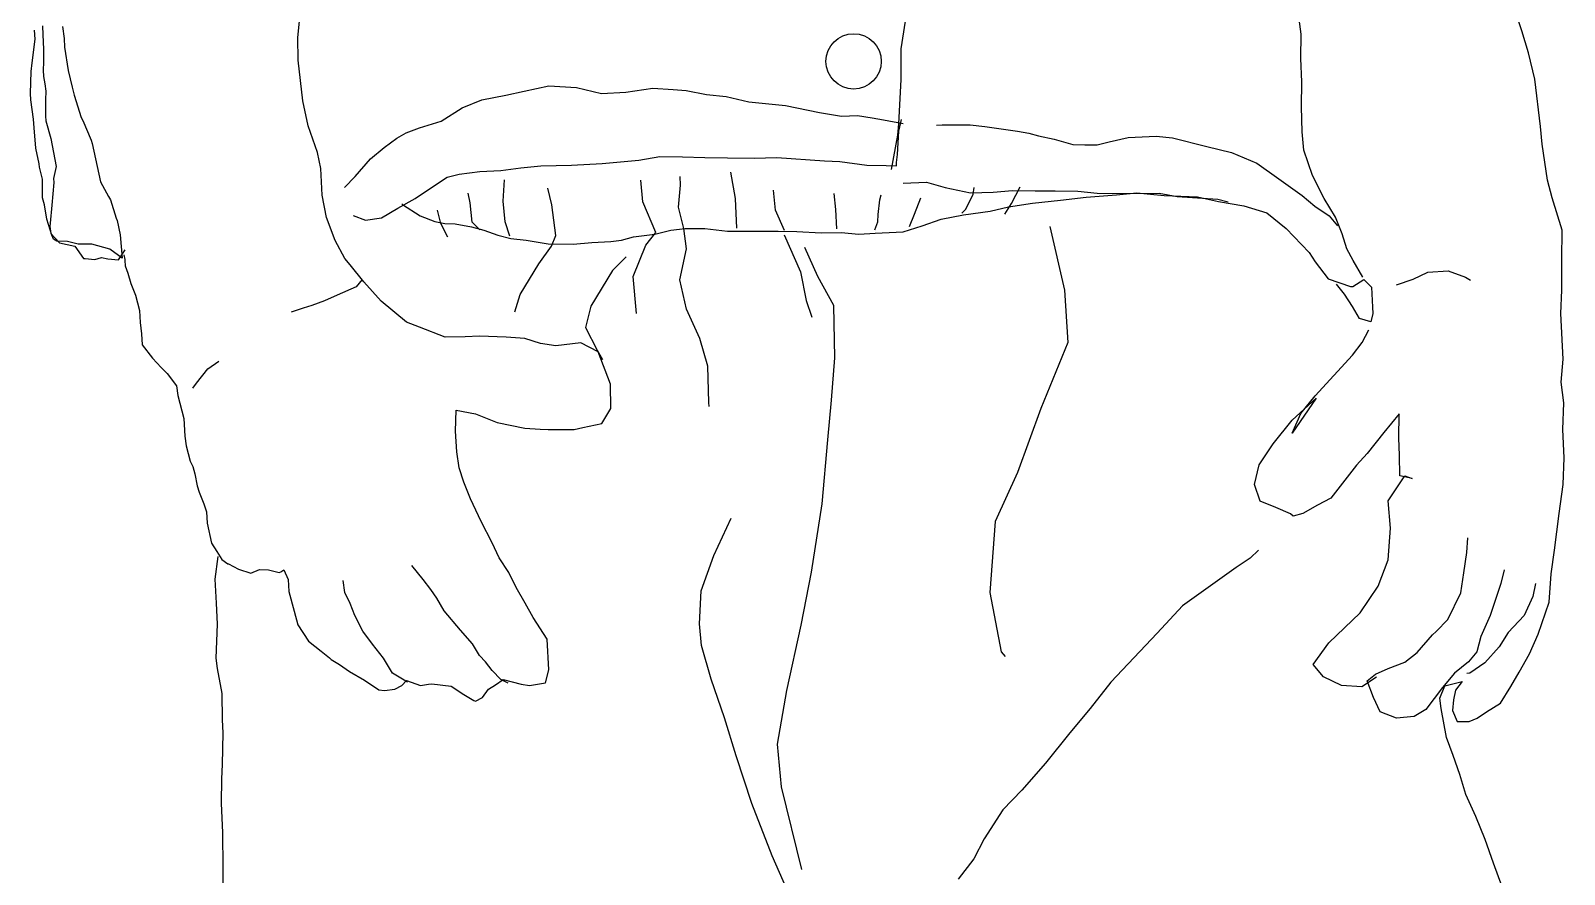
# Model space of a CAD drawing. Header units: millimetres. Extents: x 577 to 2337, y 236 to 943.
# Drawn here: x 756.6105 to 756.9102, y 707.1239 to 707.2886 of the extents above; entities that cross this region are included whole.
import ezdxf

# ---------------------------------------------------------------- set-up
doc = ezdxf.new("R2010")
doc.units = ezdxf.units.MM
doc.header["$LTSCALE"] = 0.01
doc.layers.add('06-Furn', color=4, linetype='Continuous')

# ---------------------------------------------------------------- blocks, each defined once
blk = doc.blocks.new('Body 33')
at = {"layer": '06-Furn', "color": 8}
for p, q in [((717.82206, 586.93857), (717.81981, 586.94539)), ((717.58295, 586.93724), (717.58326, 586.94041)), ((717.70158, 586.94046), (717.70076, 586.93506)), ((717.77893, 586.93789), (717.77841, 586.9418)), ((717.53105, 586.93232), (717.5316, 586.93692)), ((717.5316, 586.93692), (717.53151, 586.93865)), ((717.53304, 586.93952), (717.53313, 586.93779)), ((717.53313, 586.93779), (717.53328, 586.93496)), ((717.53699, 586.93941), (717.53727, 586.93706)), ((717.53727, 586.93706), (717.53736, 586.93533)), ((717.58302, 586.93284), (717.58295, 586.93724)), ((717.77886, 586.93316), (717.77893, 586.93789)), ((717.82339, 586.93423), (717.82206, 586.93857)), ((717.53328, 586.93496), (717.53325, 586.93244)), ((717.53736, 586.93533), (717.53807, 586.9308)), ((717.70076, 586.93506), (717.70076, 586.92907)), ((717.82461, 586.92909), (717.82339, 586.93423)), ((717.53083, 586.93058), (717.53105, 586.93232)), ((717.53325, 586.93244), (717.53318, 586.93086)), ((717.53318, 586.93086), (717.53324, 586.9296)), ((717.53807, 586.9308), (717.53887, 586.92753)), ((717.58391, 586.92485), (717.58302, 586.93284)), ((717.7791, 586.9286), (717.77886, 586.93316)), ((717.53074, 586.92632), (717.53083, 586.93058)), ((717.53324, 586.9296), (717.53348, 586.92819)), ((717.53348, 586.92819), (717.53371, 586.92679)), ((717.62714, 586.92679), (717.63197, 586.92783)), ((717.63197, 586.92783), (717.63735, 586.92749)), ((717.70076, 586.92907), (717.70027, 586.92038)), ((717.77904, 586.92371), (717.7791, 586.9286)), ((717.82572, 586.91985), (717.82461, 586.92909)), ((717.5308, 586.92506), (717.53074, 586.92632)), ((717.53132, 586.92131), (717.5308, 586.92506)), ((717.53371, 586.92679), (717.53364, 586.92505)), ((717.53364, 586.92505), (717.53365, 586.9219)), ((717.53887, 586.92753), (717.53907, 586.92675)), ((717.53907, 586.92675), (717.53926, 586.92598)), ((717.53926, 586.92598), (717.54059, 586.92163)), ((717.58495, 586.92002), (717.58391, 586.92485)), ((717.61503, 586.92348), (717.61888, 586.9251)), ((717.61888, 586.9251), (717.62356, 586.92598)), ((717.62356, 586.92598), (717.62714, 586.92679)), ((717.63735, 586.92749), (717.64229, 586.92633)), ((717.64229, 586.92633), (717.64701, 586.92657)), ((717.64701, 586.92657), (717.65232, 586.92732)), ((717.65232, 586.92732), (717.65628, 586.92706)), ((717.65628, 586.92706), (717.65881, 586.92688)), ((717.65881, 586.92688), (717.66279, 586.92614)), ((717.66279, 586.92614), (717.66659, 586.92571)), ((717.66659, 586.92571), (717.67106, 586.92468)), ((717.53365, 586.9219), (717.5337, 586.92096)), ((717.61091, 586.9209), (717.61503, 586.92348)), ((717.67106, 586.92468), (717.67818, 586.92395)), ((717.67818, 586.92395), (717.68487, 586.92257)), ((717.68487, 586.92257), (717.68917, 586.92185)), ((717.68917, 586.92185), (717.69231, 586.92201)), ((717.69231, 586.92201), (717.69517, 586.92153)), ((717.77913, 586.91883), (717.77904, 586.92371)), ((717.53141, 586.91958), (717.53132, 586.92131)), ((717.53177, 586.91566), (717.53141, 586.91958)), ((717.5337, 586.92096), (717.53466, 586.91754)), ((717.54059, 586.92163), (717.54094, 586.92102)), ((717.54094, 586.92102), (717.54256, 586.91717)), ((717.58681, 586.91476), (717.58495, 586.92002)), ((717.60409, 586.91865), (717.60672, 586.91958)), ((717.60672, 586.91958), (717.61091, 586.9209)), ((717.69517, 586.92153), (717.69739, 586.92117)), ((717.69739, 586.92117), (717.70121, 586.92043)), ((717.70027, 586.92038), (717.70007, 586.91816)), ((717.70011, 586.91438), (717.70035, 586.91896)), ((717.70035, 586.91896), (717.70086, 586.9212)), ((717.70769, 586.92014), (717.70879, 586.92019)), ((717.70879, 586.92019), (717.71431, 586.92017)), ((717.71431, 586.92017), (717.71716, 586.91984)), ((717.71716, 586.91984), (717.72351, 586.91892)), ((717.72351, 586.91892), (717.72573, 586.91856)), ((717.77948, 586.91523), (717.77913, 586.91883)), ((717.82606, 586.9164), (717.82572, 586.91985)), ((717.53466, 586.91754), (717.53574, 586.91208)), ((717.54256, 586.91717), (717.54275, 586.91655)), ((717.54275, 586.91655), (717.5444, 586.90907)), ((717.59711, 586.91356), (717.59983, 586.91575)), ((717.59983, 586.91575), (717.60225, 586.91761)), ((717.60225, 586.91761), (717.60409, 586.91865)), ((717.70007, 586.91816), (717.69885, 586.91148)), ((717.72573, 586.91856), (717.72765, 586.91803)), ((717.72765, 586.91803), (717.73068, 586.9174)), ((717.73068, 586.9174), (717.73436, 586.91633)), ((717.73436, 586.91633), (717.73672, 586.9163)), ((717.73672, 586.9163), (717.73909, 586.91627)), ((717.73909, 586.91627), (717.74142, 586.91686)), ((717.74142, 586.91686), (717.74516, 586.91769)), ((717.74516, 586.91769), (717.75066, 586.91797)), ((717.75066, 586.91797), (717.75383, 586.91767)), ((717.75383, 586.91767), (717.76053, 586.91597)), ((717.76053, 586.91597), (717.76532, 586.9148)), ((717.82706, 586.90937), (717.82606, 586.9164)), ((717.5324, 586.91254), (717.53177, 586.91566)), ((717.58744, 586.91164), (717.58681, 586.91476)), ((717.59414, 586.9101), (717.59711, 586.91356)), ((717.64238, 586.91262), (717.64959, 586.91332)), ((717.64959, 586.91332), (717.65365, 586.914)), ((717.65365, 586.914), (717.65807, 586.91392)), ((717.65807, 586.91392), (717.66248, 586.91383)), ((717.66248, 586.91383), (717.6669, 586.91375)), ((717.6669, 586.91375), (717.6721, 586.91371)), ((717.6721, 586.91371), (717.67651, 586.91378)), ((717.67651, 586.91378), (717.68584, 586.91316)), ((717.68584, 586.91316), (717.68884, 586.91301)), ((717.68884, 586.91301), (717.69408, 586.91233)), ((717.69988, 586.9128), (717.70011, 586.91438)), ((717.69991, 586.91217), (717.69988, 586.9128)), ((717.76532, 586.9148), (717.77032, 586.9127)), ((717.78116, 586.91027), (717.77948, 586.91523)), ((717.53244, 586.91191), (717.5324, 586.91254)), ((717.53303, 586.90958), (717.53244, 586.91191)), ((717.53574, 586.91208), (717.53523, 586.90969)), ((717.58771, 586.90645), (717.58744, 586.91164)), ((717.59205, 586.90794), (717.59414, 586.9101)), ((717.60845, 586.90754), (717.61211, 586.90994)), ((717.61211, 586.90994), (717.61444, 586.91053)), ((717.61444, 586.91053), (717.61851, 586.91106)), ((717.61851, 586.91106), (717.6226, 586.91127)), ((717.6226, 586.91127), (717.62651, 586.91179)), ((717.62651, 586.91179), (717.63043, 586.91215)), ((717.63043, 586.91215), (717.63641, 586.91231)), ((717.63641, 586.91231), (717.64238, 586.91262)), ((717.65773, 586.90838), (717.65764, 586.91011)), ((717.66842, 586.90579), (717.66752, 586.91094)), ((717.69408, 586.91233), (717.69786, 586.91222)), ((717.69786, 586.91222), (717.69991, 586.91217)), ((717.77032, 586.9127), (717.77458, 586.90961)), ((717.78344, 586.90582), (717.78116, 586.91027)), ((717.53306, 586.90596), (717.53303, 586.90958)), ((717.53527, 586.90891), (717.53487, 586.90448)), ((717.53523, 586.90969), (717.53527, 586.90891)), ((717.5444, 586.90907), (717.54597, 586.90616)), ((717.60586, 586.90583), (717.60845, 586.90754)), ((717.61662, 586.90497), (717.61621, 586.90684)), ((717.62307, 586.90531), (717.62332, 586.90942)), ((717.63256, 586.90455), (717.63176, 586.90781)), ((717.65033, 586.90516), (717.64995, 586.9094)), ((717.65732, 586.90411), (717.65773, 586.90838)), ((717.67626, 586.90352), (717.6759, 586.90744)), ((717.68807, 586.90367), (717.68775, 586.9068)), ((717.70119, 586.90877), (717.70575, 586.90901)), ((717.70575, 586.90901), (717.70943, 586.90794)), ((717.70943, 586.90794), (717.71437, 586.90694)), ((717.71437, 586.90694), (717.71878, 586.90701)), ((717.71486, 586.90665), (717.7151, 586.90792)), ((717.71878, 586.90701), (717.72254, 586.90736)), ((717.72236, 586.90483), (717.72408, 586.90807)), ((717.72254, 586.90736), (717.72696, 586.90728)), ((717.72696, 586.90728), (717.73089, 586.90733)), ((717.73089, 586.90733), (717.73531, 586.90724)), ((717.73531, 586.90724), (717.73911, 586.90681)), ((717.73911, 586.90681), (717.74384, 586.90675)), ((717.74291, 586.90654), (717.74683, 586.9069)), ((717.74384, 586.90675), (717.75124, 586.90682)), ((717.74683, 586.9069), (717.75221, 586.9064)), ((717.75124, 586.90682), (717.75474, 586.90621)), ((717.77458, 586.90961), (717.77916, 586.90639)), ((717.82802, 586.90595), (717.82706, 586.90937)), ((717.53345, 586.90456), (717.53306, 586.90596)), ((717.53391, 586.90175), (717.53345, 586.90456)), ((717.53487, 586.90448), (717.53458, 586.90099)), ((717.54597, 586.90616), (717.54632, 586.90555)), ((717.54632, 586.90555), (717.54745, 586.90198)), ((717.58857, 586.90209), (717.58771, 586.90645)), ((717.59929, 586.90202), (717.6025, 586.90392)), ((717.6025, 586.90392), (717.60586, 586.90583)), ((717.60324, 586.90474), (717.60341, 586.9046)), ((717.60341, 586.9046), (717.60683, 586.90241)), ((717.61698, 586.90121), (717.61662, 586.90497)), ((717.62344, 586.90123), (717.62307, 586.90531)), ((717.63334, 586.8986), (717.63256, 586.90455)), ((717.65285, 586.89915), (717.65033, 586.90516)), ((717.65833, 586.89991), (717.65732, 586.90411)), ((717.66872, 586.89998), (717.66842, 586.90579)), ((717.69631, 586.90268), (717.69664, 586.90554)), ((717.69664, 586.90554), (717.6969, 586.90649)), ((717.7034, 586.90274), (717.70465, 586.90595)), ((717.71343, 586.90374), (717.71486, 586.90665)), ((717.71818, 586.90335), (717.72176, 586.90417)), ((717.72105, 586.90272), (717.72236, 586.90483)), ((717.72176, 586.90417), (717.72645, 586.90489)), ((717.72645, 586.90489), (717.73193, 586.90549)), ((717.73193, 586.90549), (717.73695, 586.90607)), ((717.73695, 586.90607), (717.74291, 586.90654)), ((717.75221, 586.9064), (717.75869, 586.9061)), ((717.75474, 586.90621), (717.76265, 586.90568)), ((717.75869, 586.9061), (717.76283, 586.90522)), ((717.76265, 586.90568), (717.76472, 586.90516)), ((717.76283, 586.90522), (717.76776, 586.90437)), ((717.76776, 586.90437), (717.77224, 586.90303)), ((717.77916, 586.90639), (717.78163, 586.90431)), ((717.78163, 586.90431), (717.78441, 586.90241)), ((717.78568, 586.90216), (717.78344, 586.90582)), ((717.82993, 586.89959), (717.82802, 586.90595)), ((717.53486, 586.89865), (717.53391, 586.90175)), ((717.53458, 586.90099), (717.53446, 586.90036)), ((717.54745, 586.90198), (717.54763, 586.90152)), ((717.54763, 586.90152), (717.54825, 586.89872)), ((717.59022, 586.8976), (717.58857, 586.90209)), ((717.59375, 586.90251), (717.59616, 586.90154)), ((717.59616, 586.90154), (717.59929, 586.90202)), ((717.60683, 586.90241), (717.60973, 586.9013)), ((717.60973, 586.9013), (717.61164, 586.90093)), ((717.61085, 586.90089), (717.61024, 586.90354)), ((717.61225, 586.89828), (717.61085, 586.90089)), ((717.61164, 586.90093), (717.61369, 586.90088)), ((717.61369, 586.90088), (717.61687, 586.90026)), ((717.61847, 586.89971), (717.61698, 586.90121)), ((717.62437, 586.89844), (717.62344, 586.90123)), ((717.67804, 586.89952), (717.67626, 586.90352)), ((717.68827, 586.8999), (717.68807, 586.90367)), ((717.69568, 586.89966), (717.69623, 586.90126)), ((717.69623, 586.90126), (717.69631, 586.90268)), ((717.70242, 586.90032), (717.7034, 586.90274)), ((717.70494, 586.90046), (717.70865, 586.90175)), ((717.70865, 586.90175), (717.71302, 586.90261)), ((717.71269, 586.90291), (717.71343, 586.90374)), ((717.71302, 586.90261), (717.71818, 586.90335)), ((717.77224, 586.90303), (717.77603, 586.89992)), ((717.78441, 586.90241), (717.78608, 586.90045)), ((717.78695, 586.89892), (717.78568, 586.90216)), ((717.53446, 586.90036), (717.53469, 586.89895)), ((717.53469, 586.89895), (717.53636, 586.89715)), ((717.53522, 586.89788), (717.53486, 586.89865)), ((717.53587, 586.89744), (717.53522, 586.89788)), ((717.54825, 586.89872), (717.54865, 586.89417)), ((717.61687, 586.90026), (717.61927, 586.8996)), ((717.61927, 586.8996), (717.622, 586.89864)), ((717.622, 586.89864), (717.62455, 586.89798)), ((717.62455, 586.89798), (717.62756, 586.89767)), ((717.63251, 586.89651), (717.63334, 586.8986)), ((717.64615, 586.89769), (717.64849, 586.89829)), ((717.64849, 586.89829), (717.65271, 586.89883)), ((717.65093, 586.89668), (717.65285, 586.89915)), ((717.65271, 586.89883), (717.65582, 586.89962)), ((717.65582, 586.89962), (717.65864, 586.89992)), ((717.65885, 586.896), (717.65833, 586.89991)), ((717.65864, 586.89992), (717.66242, 586.89996)), ((717.66242, 586.89996), (717.66686, 586.89941)), ((717.66686, 586.89941), (717.67064, 586.89945)), ((717.67064, 586.89945), (717.67679, 586.89945)), ((717.67679, 586.89945), (717.68042, 586.89933)), ((717.67793, 586.89873), (717.68114, 586.89149)), ((717.68042, 586.89933), (717.68516, 586.8991)), ((717.68516, 586.8991), (717.68909, 586.89915)), ((717.68909, 586.89915), (717.69257, 586.89886)), ((717.69257, 586.89886), (717.69572, 586.89903)), ((717.69572, 586.89903), (717.70122, 586.89932)), ((717.70122, 586.89932), (717.70494, 586.90046)), ((717.72984, 586.90034), (717.7327, 586.88788)), ((717.77603, 586.89992), (717.78053, 586.89527)), ((717.78789, 586.89597), (717.78695, 586.89892)), ((717.82991, 586.89392), (717.82993, 586.89959)), ((717.53792, 586.89739), (717.53587, 586.89744)), ((717.53636, 586.89715), (717.53939, 586.89652)), ((717.54, 586.89687), (717.53792, 586.89739)), ((717.53939, 586.89652), (717.54109, 586.89409)), ((717.54268, 586.89685), (717.54, 586.89687)), ((717.54619, 586.89593), (717.54268, 586.89685)), ((717.54865, 586.89417), (717.54619, 586.89593)), ((717.54788, 586.89381), (717.5492, 586.89577)), ((717.54893, 586.89481), (717.54914, 586.89388)), ((717.59214, 586.89408), (717.59022, 586.8976)), ((717.62756, 586.89767), (717.63185, 586.89695)), ((717.63001, 586.89307), (717.63251, 586.89651)), ((717.63185, 586.89695), (717.63674, 586.89689)), ((717.63674, 586.89689), (717.64035, 586.89723)), ((717.64035, 586.89723), (717.64412, 586.89743)), ((717.64412, 586.89743), (717.64615, 586.89769)), ((717.64842, 586.89056), (717.65093, 586.89668)), ((717.65759, 586.88994), (717.65885, 586.896)), ((717.6845, 586.89056), (717.682, 586.89626)), ((717.78053, 586.89527), (717.78172, 586.89344)), ((717.78912, 586.89367), (717.78789, 586.89597)), ((717.54109, 586.89409), (717.5414, 586.8941)), ((717.5414, 586.8941), (717.54331, 586.89389)), ((717.54331, 586.89389), (717.54455, 586.89427)), ((717.54455, 586.89427), (717.54582, 586.89402)), ((717.54582, 586.89402), (717.54788, 586.89381)), ((717.54865, 586.89417), (717.54865, 586.89417)), ((717.54914, 586.89388), (717.54915, 586.89372)), ((717.54915, 586.89372), (717.5492, 586.89262)), ((717.5492, 586.89262), (717.54975, 586.89123)), ((717.59315, 586.89287), (717.59214, 586.89408)), ((717.59584, 586.88955), (717.59315, 586.89287)), ((717.62639, 586.88705), (717.63001, 586.89307)), ((717.64711, 586.89444), (717.64442, 586.89177)), ((717.78172, 586.89344), (717.78426, 586.89011)), ((717.79102, 586.89046), (717.78912, 586.89367)), ((717.82991, 586.88793), (717.82991, 586.89392)), ((717.54975, 586.89123), (717.55033, 586.88921)), ((717.55033, 586.88921), (717.55124, 586.8869)), ((717.59551, 586.89), (717.59432, 586.88852)), ((717.59919, 586.88578), (717.59584, 586.88955)), ((717.64442, 586.89177), (717.64021, 586.88478)), ((717.64911, 586.88335), (717.64842, 586.89056)), ((717.65884, 586.88418), (717.65759, 586.88994)), ((717.68114, 586.89149), (717.68222, 586.88587)), ((717.68763, 586.8849), (717.6845, 586.89056)), ((717.78426, 586.89011), (717.78859, 586.8886)), ((717.78741, 586.88712), (717.78589, 586.88909)), ((717.78907, 586.88863), (717.7912, 586.89)), ((717.7912, 586.89), (717.7927, 586.8885)), ((717.79756, 586.88892), (717.80081, 586.89003)), ((717.80081, 586.89003), (717.80373, 586.89144)), ((717.80373, 586.89144), (717.80766, 586.89165)), ((717.80766, 586.89165), (717.81103, 586.89041)), ((717.81103, 586.89041), (717.81201, 586.88983)), ((717.55124, 586.8869), (717.55202, 586.88394)), ((717.58816, 586.88584), (717.58569, 586.88492)), ((717.59063, 586.88691), (717.58816, 586.88584)), ((717.59432, 586.88852), (717.59063, 586.88691)), ((717.6253, 586.88368), (717.62639, 586.88705)), ((717.68222, 586.88587), (717.68334, 586.88262)), ((717.7327, 586.88788), (717.73339, 586.87768)), ((717.78896, 586.88468), (717.78741, 586.88712)), ((717.78859, 586.8886), (717.78907, 586.88863)), ((717.7927, 586.8885), (717.7929, 586.88458)), ((717.82968, 586.88335), (717.82991, 586.88793)), ((717.55202, 586.88394), (717.55214, 586.88159)), ((717.58398, 586.88436), (717.58166, 586.88361)), ((717.58569, 586.88492), (717.58398, 586.88436)), ((717.60414, 586.88163), (717.59919, 586.88578)), ((717.64021, 586.88478), (717.63917, 586.88063)), ((717.6615, 586.87849), (717.65884, 586.88418)), ((717.68785, 586.87467), (717.68763, 586.8849)), ((717.79034, 586.88239), (717.78896, 586.88468)), ((717.79297, 586.88332), (717.79258, 586.88172)), ((717.7929, 586.88458), (717.79297, 586.88332)), ((717.83015, 586.87439), (717.82968, 586.88335)), ((717.55214, 586.88159), (717.55242, 586.8794)), ((717.60671, 586.88066), (717.60414, 586.88163)), ((717.6117, 586.87872), (717.60671, 586.88066)), ((717.63917, 586.88063), (717.64145, 586.87618)), ((717.79258, 586.88172), (717.79034, 586.88239)), ((717.7909, 586.87769), (717.79219, 586.88013)), ((717.55242, 586.8794), (717.55253, 586.8772)), ((717.55253, 586.8772), (717.55456, 586.87462)), ((717.61563, 586.87877), (717.6117, 586.87872)), ((717.61846, 586.87891), (717.61563, 586.87877)), ((717.62367, 586.87871), (717.61846, 586.87891)), ((717.62731, 586.87843), (717.62367, 586.87871)), ((717.63035, 586.87749), (717.62731, 586.87843)), ((717.63337, 586.87701), (717.63035, 586.87749)), ((717.63823, 586.87758), (717.63337, 586.87701)), ((717.64162, 586.87587), (717.63823, 586.87758)), ((717.66304, 586.87305), (717.6615, 586.87849)), ((717.73339, 586.87768), (717.72808, 586.8648)), ((717.78898, 586.87523), (717.7909, 586.87769)), ((717.55456, 586.87462), (717.55623, 586.87282)), ((717.56538, 586.87251), (717.56751, 586.87404)), ((717.64145, 586.87618), (717.64249, 586.87434)), ((717.644, 586.86954), (717.64162, 586.87587)), ((717.68718, 586.86644), (717.68785, 586.87467)), ((717.78167, 586.86729), (717.78898, 586.87523)), ((717.82975, 586.86996), (717.83015, 586.87439)), ((717.55623, 586.87282), (717.55739, 586.87162)), ((717.55739, 586.87162), (717.55925, 586.8692)), ((717.56316, 586.86972), (717.56538, 586.87251)), ((717.66326, 586.86597), (717.66304, 586.87305)), ((717.55925, 586.8692), (717.55951, 586.86732)), ((717.56243, 586.86873), (717.56316, 586.86972)), ((717.64409, 586.86481), (717.644, 586.86954)), ((717.83028, 586.86589), (717.82975, 586.86996)), ((717.55951, 586.86732), (717.56069, 586.86281)), ((717.64308, 586.86318), (717.64409, 586.86481)), ((717.6633, 586.86519), (717.66326, 586.86597)), ((717.68648, 586.85868), (717.68718, 586.86644)), ((717.78186, 586.86682), (717.77717, 586.85996)), ((717.7772, 586.86248), (717.78186, 586.86682)), ((717.77886, 586.86383), (717.78167, 586.86729)), ((717.83008, 586.86068), (717.83028, 586.86589)), ((717.56069, 586.86281), (717.56087, 586.85936)), ((717.61376, 586.86039), (717.61386, 586.86449)), ((717.61386, 586.86449), (717.61768, 586.86375)), ((717.61768, 586.86375), (717.62186, 586.86207)), ((717.62186, 586.86207), (717.62728, 586.86094)), ((717.63862, 586.86106), (717.64236, 586.86189)), ((717.64236, 586.86189), (717.64308, 586.86318)), ((717.72808, 586.8648), (717.72353, 586.85227)), ((717.7735, 586.85788), (717.7772, 586.86248)), ((717.77717, 586.85996), (717.77886, 586.86383)), ((717.79809, 586.86373), (717.79513, 586.86011)), ((717.79802, 586.859), (717.79809, 586.86373)), ((717.56087, 586.85936), (717.56113, 586.85748)), ((717.61397, 586.8563), (717.61376, 586.86039)), ((717.62728, 586.86094), (717.63028, 586.86078)), ((717.63028, 586.86078), (717.63186, 586.86071)), ((717.63186, 586.86071), (717.63691, 586.86066)), ((717.63691, 586.86066), (717.63862, 586.86106)), ((717.79513, 586.86011), (717.79188, 586.856)), ((717.79819, 586.8557), (717.79802, 586.859)), ((717.83036, 586.85518), (717.83008, 586.86068)), ((717.56113, 586.85748), (717.56191, 586.85453)), ((717.61445, 586.85318), (717.61397, 586.8563)), ((717.6854, 586.84618), (717.68648, 586.85868)), ((717.77072, 586.85379), (717.7735, 586.85788)), ((717.79188, 586.856), (717.78979, 586.85369)), ((717.56191, 586.85453), (717.56244, 586.85345)), ((717.56244, 586.85345), (717.56283, 586.85205)), ((717.61538, 586.85039), (717.61445, 586.85318)), ((717.76982, 586.84996), (717.77072, 586.85379)), ((717.78979, 586.85369), (717.78477, 586.84728)), ((717.79825, 586.85161), (717.79819, 586.8557)), ((717.83016, 586.84997), (717.83036, 586.85518)), ((717.56283, 586.85205), (717.56327, 586.84971)), ((717.61666, 586.84715), (717.61538, 586.85039)), ((717.72353, 586.85227), (717.71915, 586.84274)), ((717.77093, 586.84671), (717.76982, 586.84996)), ((717.79598, 586.84676), (717.79919, 586.85166)), ((717.80064, 586.8511), (717.79825, 586.85161)), ((717.79919, 586.85166), (717.80064, 586.8511)), ((717.82936, 586.84426), (717.83016, 586.84997)), ((717.56327, 586.84971), (717.56365, 586.84847)), ((717.56365, 586.84847), (717.56455, 586.84616)), ((717.61878, 586.84269), (717.61666, 586.84715)), ((717.78477, 586.84728), (717.78216, 586.84588)), ((717.56455, 586.84616), (717.56511, 586.84461)), ((717.56511, 586.84461), (717.56522, 586.84241)), ((717.68327, 586.83283), (717.6854, 586.84618)), ((717.77399, 586.84546), (717.77093, 586.84671)), ((717.7769, 586.84419), (717.77399, 586.84546)), ((717.77739, 586.84374), (717.7769, 586.84419)), ((717.77925, 586.84431), (717.77739, 586.84374)), ((717.78216, 586.84588), (717.77925, 586.84431)), ((717.79642, 586.84143), (717.79598, 586.84676)), ((717.82847, 586.83712), (717.82936, 586.84426)), ((717.56522, 586.84241), (717.56606, 586.83851)), ((717.62089, 586.83855), (717.61878, 586.84269)), ((717.66419, 586.83609), (717.66759, 586.84335)), ((717.71915, 586.84274), (717.71814, 586.82882)), ((717.79596, 586.83526), (717.79642, 586.84143)), ((717.56606, 586.83851), (717.56709, 586.83683)), ((717.6223, 586.83563), (717.62089, 586.83855)), ((717.81132, 586.83669), (717.81149, 586.83954)), ((717.5673, 586.8359), (717.56674, 586.83146)), ((717.56709, 586.83683), (717.56812, 586.83531)), ((717.56812, 586.83531), (717.56927, 586.83443)), ((717.62419, 586.83273), (717.6223, 586.83563)), ((717.66171, 586.82918), (717.66419, 586.83609)), ((717.769, 586.83558), (717.76626, 586.83371)), ((717.77065, 586.83709), (717.769, 586.83558)), ((717.79402, 586.83012), (717.79596, 586.83526)), ((717.81074, 586.83272), (717.81132, 586.83669)), ((717.82777, 586.83251), (717.82847, 586.83712)), ((717.56927, 586.83443), (717.56942, 586.83443)), ((717.56942, 586.83443), (717.57137, 586.83343)), ((717.57137, 586.83343), (717.57377, 586.83261)), ((717.57377, 586.83261), (717.57547, 586.83333)), ((717.57547, 586.83333), (717.5772, 586.83327)), ((717.5772, 586.83327), (717.57928, 586.83274)), ((717.57928, 586.83274), (717.57959, 586.83292)), ((717.57959, 586.83292), (717.5802, 586.83327)), ((717.5802, 586.83327), (717.58108, 586.83142)), ((717.6074, 586.83138), (717.60521, 586.8341)), ((717.6256, 586.82981), (717.62419, 586.83273)), ((717.68129, 586.82248), (717.68327, 586.83283)), ((717.76626, 586.83371), (717.76261, 586.83115)), ((717.81016, 586.82876), (717.81074, 586.83272)), ((717.81859, 586.83329), (717.81794, 586.83058)), ((717.82743, 586.82698), (717.82777, 586.83251)), ((717.56674, 586.83146), (717.56699, 586.82674)), ((717.58108, 586.83142), (717.58121, 586.82906)), ((717.58121, 586.82906), (717.5822, 586.82518)), ((717.59209, 586.82885), (717.59181, 586.83119)), ((717.60892, 586.82941), (717.6074, 586.83138)), ((717.61011, 586.82774), (717.60892, 586.82941)), ((717.62734, 586.82675), (717.6256, 586.82981)), ((717.66142, 586.82271), (717.66171, 586.82918)), ((717.76261, 586.83115), (717.75578, 586.82622)), ((717.79051, 586.82489), (717.79402, 586.83012)), ((717.81794, 586.83058), (717.81699, 586.82769)), ((717.82472, 586.83062), (717.82422, 586.82807)), ((717.56699, 586.82674), (717.5672, 586.82266)), ((717.59315, 586.8267), (717.59209, 586.82885)), ((717.59406, 586.82438), (717.59315, 586.8267)), ((717.6115, 586.82529), (717.61011, 586.82774)), ((717.6289, 586.824), (717.62734, 586.82675)), ((717.71814, 586.82882), (717.72032, 586.81728)), ((717.75578, 586.82622), (717.75085, 586.82093)), ((717.8076, 586.82358), (717.81016, 586.82876)), ((717.81699, 586.82769), (717.81591, 586.82433)), ((717.82422, 586.82807), (717.82252, 586.82436)), ((717.82524, 586.82072), (717.82743, 586.82698)), ((717.5822, 586.82518), (717.58296, 586.82254)), ((717.59563, 586.82131), (717.59406, 586.82438)), ((717.61469, 586.82152), (717.6115, 586.82529)), ((717.63164, 586.81973), (717.6289, 586.824)), ((717.78436, 586.81905), (717.79051, 586.82489)), ((717.80535, 586.82126), (717.8076, 586.82358)), ((717.81591, 586.82433), (717.81407, 586.82029)), ((717.82252, 586.82436), (717.81939, 586.82105)), ((717.5672, 586.82266), (717.56692, 586.81603)), ((717.58296, 586.82254), (717.58502, 586.81934)), ((717.5975, 586.81873), (717.59563, 586.82131)), ((717.61704, 586.81881), (717.61469, 586.82152)), ((717.6618, 586.81847), (717.66142, 586.82271)), ((717.67849, 586.80973), (717.68129, 586.82248)), ((717.75085, 586.82093), (717.74175, 586.81131)), ((717.80163, 586.81712), (717.8046, 586.82059)), ((717.8046, 586.82059), (717.80535, 586.82126)), ((717.81407, 586.82029), (717.81328, 586.81726)), ((717.81939, 586.82105), (717.81764, 586.81827)), ((717.82355, 586.81685), (717.82524, 586.82072)), ((717.58502, 586.81934), (717.58749, 586.81742)), ((717.58749, 586.81742), (717.58913, 586.81609)), ((717.59969, 586.81601), (717.5975, 586.81873)), ((717.61842, 586.81652), (717.61704, 586.81881)), ((717.63195, 586.81376), (717.63164, 586.81973)), ((717.66372, 586.81195), (717.6618, 586.81847)), ((717.72032, 586.81728), (717.72116, 586.81638)), ((717.78127, 586.8148), (717.78436, 586.81905)), ((717.79921, 586.81526), (717.80163, 586.81712)), ((717.81328, 586.81726), (717.81165, 586.81528)), ((717.81764, 586.81827), (717.81481, 586.81513)), ((717.56692, 586.81603), (717.56718, 586.81399)), ((717.56718, 586.81399), (717.56807, 586.80915)), ((717.58913, 586.81609), (717.58946, 586.81579)), ((717.58946, 586.81579), (717.59109, 586.81477)), ((717.59109, 586.81477), (717.59305, 586.81345)), ((717.60142, 586.8131), (717.59969, 586.81601)), ((717.61958, 586.81532), (717.61842, 586.81652)), ((717.62093, 586.81365), (717.61958, 586.81532)), ((717.78329, 586.81238), (717.78127, 586.8148)), ((717.7935, 586.81291), (717.79597, 586.81399)), ((717.79597, 586.81399), (717.79921, 586.81526)), ((717.81165, 586.81528), (717.80893, 586.81309)), ((717.81481, 586.81513), (717.81193, 586.81309)), ((717.82153, 586.81328), (717.82355, 586.81685)), ((717.59305, 586.81345), (717.59598, 586.81172)), ((717.59598, 586.81172), (717.59876, 586.80981)), ((717.60435, 586.81137), (717.60142, 586.8131)), ((717.60328, 586.81068), (717.60417, 586.81167)), ((717.60417, 586.81167), (717.6069, 586.81071)), ((717.6069, 586.81071), (717.60847, 586.81095)), ((717.60847, 586.81095), (717.60909, 586.81099)), ((717.60909, 586.81099), (717.6129, 586.81055)), ((717.6226, 586.81185), (717.62093, 586.81365)), ((717.62155, 586.81085), (717.62307, 586.81187)), ((717.62406, 586.81114), (717.6226, 586.81185)), ((717.62307, 586.81187), (717.62659, 586.81096)), ((717.62659, 586.81096), (717.62817, 586.81072)), ((717.62817, 586.81072), (717.6313, 586.8112)), ((717.6313, 586.8112), (717.63195, 586.81376)), ((717.66632, 586.80437), (717.66372, 586.81195)), ((717.74175, 586.81131), (717.73776, 586.80622)), ((717.78684, 586.81068), (717.78329, 586.81238)), ((717.79369, 586.81229), (717.7908, 586.81041)), ((717.79184, 586.81157), (717.7935, 586.81291)), ((717.79311, 586.80833), (717.79184, 586.81157)), ((717.80893, 586.81309), (717.80656, 586.81029)), ((717.80701, 586.81063), (717.81044, 586.81144)), ((717.81044, 586.81144), (717.80911, 586.80979)), ((717.81193, 586.81309), (717.8113, 586.81306)), ((717.81994, 586.81052), (717.82153, 586.81328)), ((717.56807, 586.80915), (717.56818, 586.80396)), ((717.59876, 586.80981), (717.59987, 586.80971)), ((717.59987, 586.80971), (717.6019, 586.80998)), ((717.6019, 586.80998), (717.60328, 586.81068)), ((717.6129, 586.81055), (717.61535, 586.80895)), ((717.61535, 586.80895), (717.6173, 586.80779)), ((717.61762, 586.80765), (717.619, 586.80835)), ((717.619, 586.80835), (717.62018, 586.80999)), ((717.62018, 586.80999), (717.62155, 586.81085)), ((717.67667, 586.79924), (717.67849, 586.80973)), ((717.7908, 586.81041), (717.78684, 586.81068)), ((717.79436, 586.80555), (717.79311, 586.80833)), ((717.80656, 586.81029), (717.80332, 586.80602)), ((717.80604, 586.80821), (717.80701, 586.81063)), ((717.8063, 586.80618), (717.80604, 586.80821)), ((717.80873, 586.80788), (717.80853, 586.80582)), ((717.80911, 586.80979), (717.80873, 586.80788)), ((717.8179, 586.80726), (717.81994, 586.81052)), ((717.6173, 586.80779), (717.61762, 586.80765)), ((717.73776, 586.80622), (717.73375, 586.80144)), ((717.79758, 586.8043), (717.79436, 586.80555)), ((717.80332, 586.80602), (717.80102, 586.80464)), ((717.80738, 586.80056), (717.8063, 586.80618)), ((717.80853, 586.80582), (717.80943, 586.80366)), ((717.81333, 586.80434), (717.81516, 586.80554)), ((717.81516, 586.80554), (717.8179, 586.80726)), ((717.56818, 586.80396), (717.56831, 586.80145)), ((717.6686, 586.79693), (717.66632, 586.80437)), ((717.80102, 586.80464), (717.79758, 586.8043)), ((717.80943, 586.80366), (717.81179, 586.80363)), ((717.81179, 586.80363), (717.81333, 586.80434)), ((717.56831, 586.80145), (717.56816, 586.79529)), ((717.67742, 586.79093), (717.67667, 586.79924)), ((717.73375, 586.80144), (717.72902, 586.79552)), ((717.80867, 586.79701), (717.80738, 586.80056)), ((717.67161, 586.78763), (717.6686, 586.79693)), ((717.80997, 586.79329), (717.80867, 586.79701)), ((717.56816, 586.79529), (717.568, 586.79245)), ((717.72902, 586.79552), (717.72441, 586.79023)), ((717.81112, 586.78941), (717.80997, 586.79329)), ((717.568, 586.79245), (717.56793, 586.78772)), ((717.68142, 586.77475), (717.67742, 586.79093)), ((717.72441, 586.79023), (717.72068, 586.78641)), ((717.56793, 586.78772), (717.56823, 586.7819)), ((717.67561, 586.77744), (717.67161, 586.78763)), ((717.81308, 586.7851), (717.81112, 586.78941)), ((717.72068, 586.78641), (717.71703, 586.78071)), ((717.81489, 586.78063), (717.81308, 586.7851)), ((717.56823, 586.7819), (717.56827, 586.77513)), ((717.71703, 586.78071), (717.71503, 586.77682)), ((717.81655, 586.77599), (717.81489, 586.78063)), ((717.56827, 586.77513), (717.56829, 586.77182)), ((717.67919, 586.76928), (717.67561, 586.77744)), ((717.71503, 586.77682), (717.71193, 586.77288)), ((717.81821, 586.77135), (717.81655, 586.77599))]:
    blk.add_line(p, q, dxfattribs=at)
blk.add_circle((717.69152, 586.93258), 0.0054, dxfattribs=at)

msp = doc.modelspace()

# ---------------------------------------------------------------- block references
at = {"layer": '06-Furn', "color": 241}
msp.add_blockref('Body 33', (39.0798, 120.35006), dxfattribs=at)

doc.saveas('drawing.dxf')
